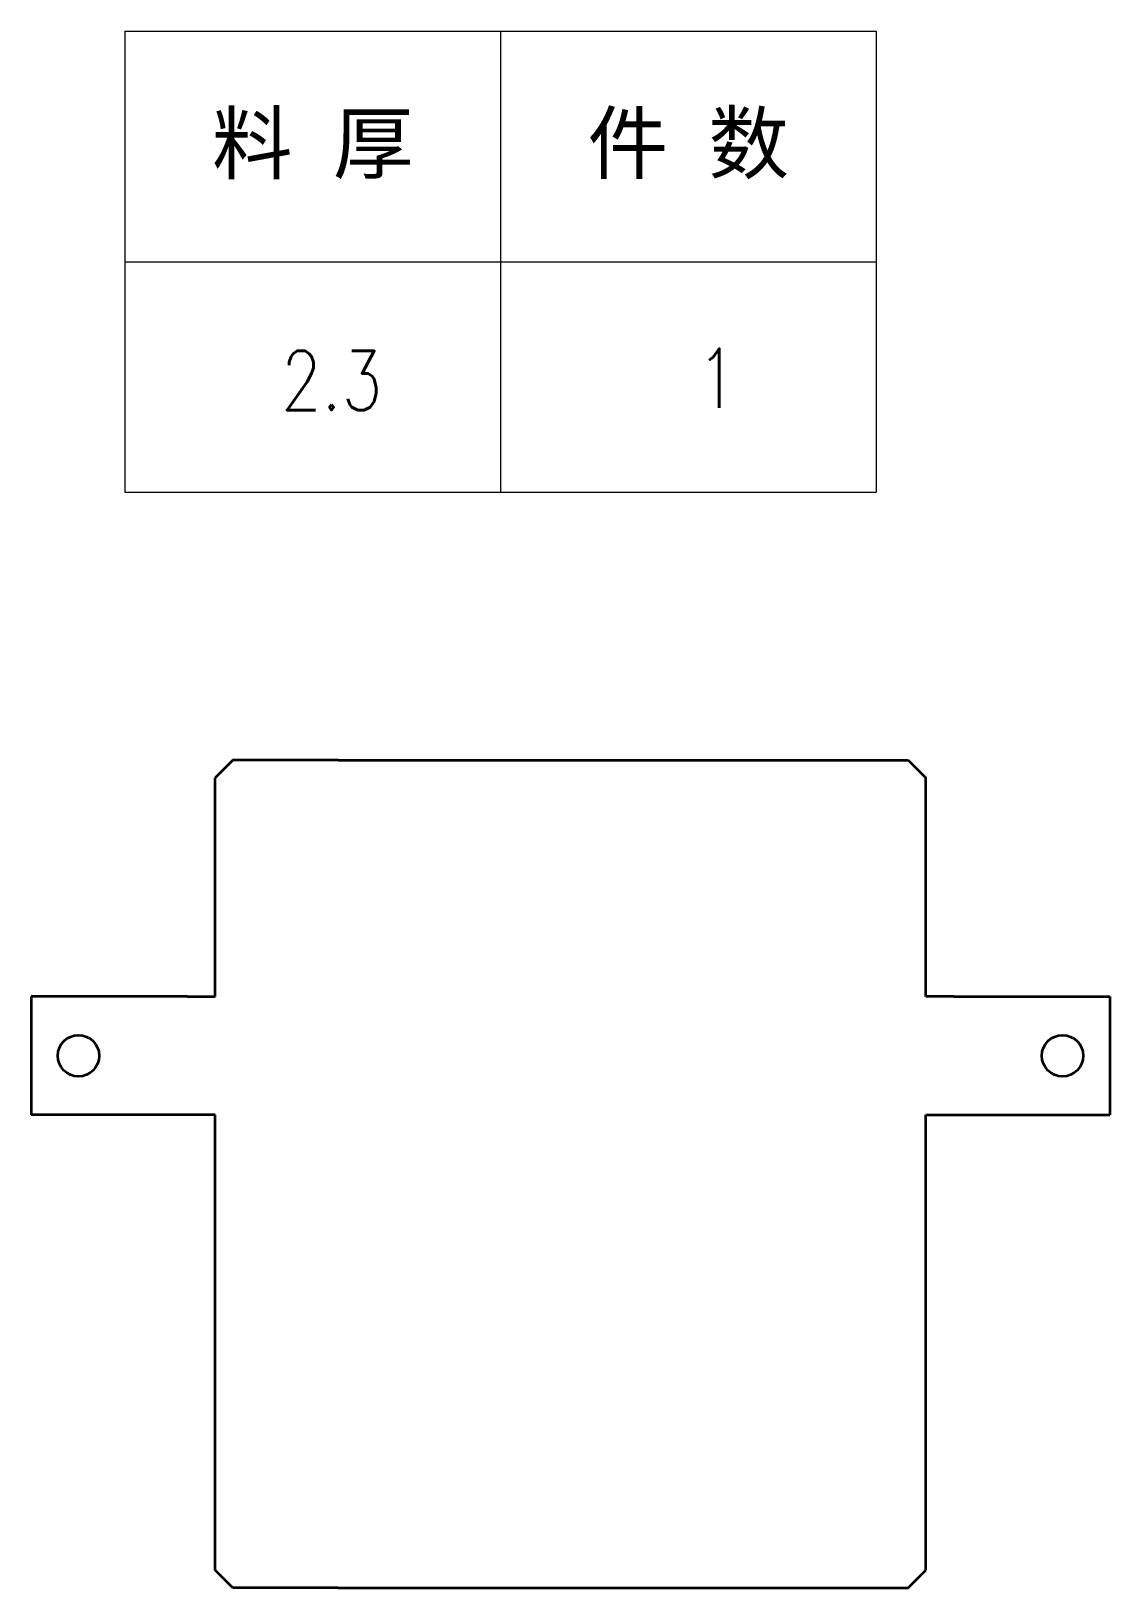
# Model space of a CAD drawing. Header units: millimetres. Extents: x 1333 to 58474, y -42879 to 3618.
# Drawn here: x 52347.1 to 52529.5, y 1074.2 to 1337.5 of the extents above; entities that cross this region are included whole.
import ezdxf
from ezdxf.enums import TextEntityAlignment as Align

# ---------------------------------------------------------------- set-up
doc = ezdxf.new("R2010")
doc.units = ezdxf.units.MM
doc.header["$LTSCALE"] = 0.5
doc.layers.add('标注线', color=3, linetype='Continuous', lineweight=18)
doc.styles.add('DIM', font='romans.shx', dxfattribs={"width": 0.8, "bigfont": 'bigfont.shx'})
doc.styles.get("Standard").update_dxf_attribs({"font": 'simplex.shx'})

# ---------------------------------------------------------------- blocks, each defined once
blk = doc.blocks.new('*T151')
at = {"color": 0, "linetype": 'ByBlock', "lineweight": -2, "transparency": 16777216}
for p, q in [((0, 0), (127, 0)), ((0, 0), (0, -78)), ((63.5, 0), (63.5, -78)), ((127, 0), (127, -78)), ((0, -39), (127, -39)), ((0, -78), (127, -78))]:
    blk.add_line(p, q, dxfattribs=at)
at = {"color": 0, "transparency": 16777216, "char_height": 10, "width": 60.5, "attachment_point": 5}
for s, insert in [('{\\fSimSun|b0|i0|c134|p2;料 厚}', (31.75, -19.5)), ('{\\fSimSun|b0|i0|c134|p2;件 数}', (95.25, -19.5))]:
    blk.add_mtext(s, dxfattribs=dict(at, insert=insert))
blk = doc.blocks.new('拆图参数')
blk.add_blockref('*T151', (-63.5, 78))
at = {"style": 'DIM', "width": 0.8}
blk.add_attdef('6', text='', height=10, dxfattribs=at).set_placement((-37.13, 18.91), align=Align.MIDDLE_LEFT)
blk.add_attdef('1', text='', height=10, dxfattribs=at).set_placement((36.65, 19.27), align=Align.MIDDLE_CENTER)

msp = doc.modelspace()

# ---------------------------------------------------------------- linework, layer by layer
at = {"color": 7, "lineweight": 35, "ltscale": 0.106066}
for p, q in [((52381.239, 1214.241), (52378.239, 1211.241)), ((52495.439, 1214.241), (52498.439, 1211.241)), ((52381.239, 1074.241), (52378.239, 1077.241)), ((52495.439, 1074.241), (52498.439, 1077.241))]:
    msp.add_line(p, q, dxfattribs=at)
at = {"color": 7, "lineweight": 35, "ltscale": 0.42}
for p, q in [((52399.039, 1214.241), (52381.239, 1214.241)), ((52477.639, 1214.241), (52495.439, 1214.241)), ((52399.039, 1074.241), (52381.239, 1074.241)), ((52477.639, 1074.241), (52495.439, 1074.241))]:
    msp.add_line(p, q, dxfattribs=at)
at = {"color": 7, "lineweight": 35}
for p, q in [((52399.039, 1214.241), (52477.639, 1214.241)), ((52378.239, 1174.241), (52378.239, 1211.241)), ((52498.439, 1174.241), (52498.439, 1211.241)), ((52347.139, 1174.241), (52347.139, 1154.241)), ((52373.539, 1174.241), (52347.139, 1174.241)), ((52503.139, 1174.241), (52529.539, 1174.241)), ((52529.539, 1174.241), (52529.539, 1154.241)), ((52373.539, 1154.241), (52347.139, 1154.241)), ((52378.239, 1077.241), (52378.239, 1154.241)), ((52498.439, 1077.241), (52498.439, 1154.241)), ((52503.139, 1154.241), (52529.539, 1154.241)), ((52399.039, 1074.241), (52477.639, 1074.241))]:
    msp.add_line(p, q, dxfattribs=at)
at = {"color": 7, "lineweight": 35, "ltscale": 0.025}
for p, q in [((52373.539, 1174.241), (52374.539, 1174.241)), ((52375.539, 1174.241), (52376.539, 1174.241)), ((52501.139, 1174.241), (52500.139, 1174.241)), ((52503.139, 1174.241), (52502.139, 1174.241)), ((52374.539, 1154.241), (52373.539, 1154.241)), ((52376.539, 1154.241), (52375.539, 1154.241)), ((52500.139, 1154.241), (52501.139, 1154.241)), ((52502.139, 1154.241), (52503.139, 1154.241))]:
    msp.add_line(p, q, dxfattribs=at)
at = {"color": 7, "lineweight": 35, "ltscale": 0.0425}
for p, q in [((52374.539, 1174.241), (52378.239, 1174.241)), ((52502.139, 1174.241), (52498.439, 1174.241)), ((52378.239, 1154.241), (52374.539, 1154.241)), ((52498.439, 1154.241), (52502.139, 1154.241))]:
    msp.add_line(p, q, dxfattribs=at)
at = {"color": 7, "lineweight": 35}
for centre in [(52355.139, 1164.241), (52521.539, 1164.241)]:
    msp.add_circle(centre, 3.5, dxfattribs=at)

# ---------------------------------------------------------------- block references
at = {"layer": '标注线'}
msp.add_blockref('拆图参数', (52426.504, 1259.535), dxfattribs=at).add_auto_attribs({'1': '1', '6': '2.3'})

doc.saveas('drawing.dxf')
